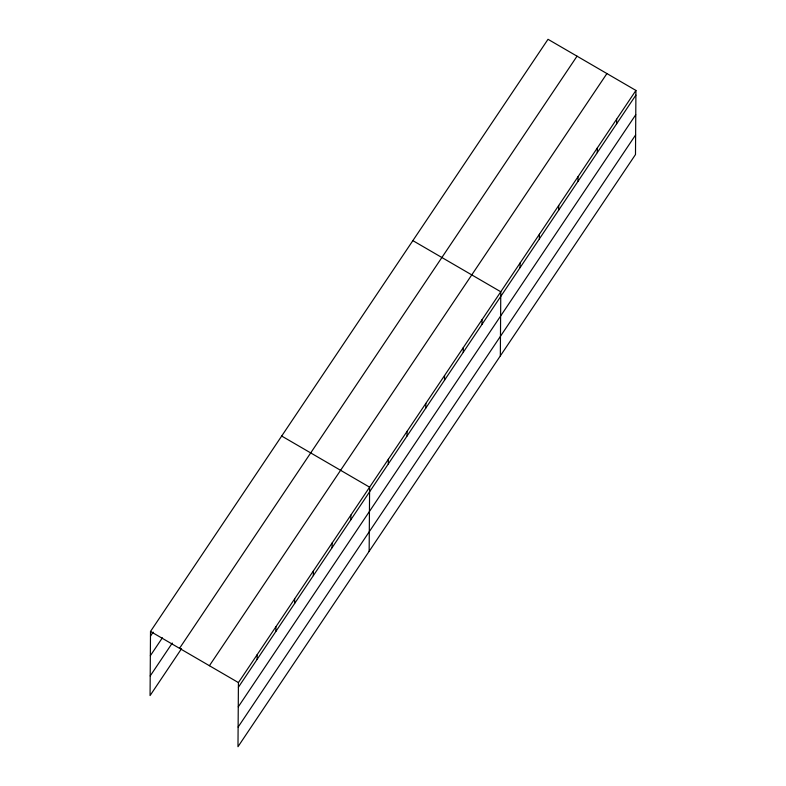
<?xml version="1.0" encoding="UTF-8"?>
<svg xmlns="http://www.w3.org/2000/svg" width="786" height="786" viewBox="0 0 786 786"><rect width="100%" height="100%" fill="white"/><g stroke="black" fill="none" stroke-linecap="round" stroke-linejoin="round"><path stroke-width="1.18" d="M635.933 90.439L238.423 682.592L237.981 746.7L635.491 154.547L635.933 90.439L548.019 39.3L150.509 631.453L150.067 695.561L181.517 648.705M257.13 659.346L257.169 654.679M275.876 631.423L275.906 626.766M294.612 603.51L294.642 598.844M313.349 575.598L313.388 570.931M332.095 547.675L332.124 543.018M350.831 519.762L350.861 515.095M369.155 551.291L369.607 487.182L281.693 436.043M388.313 463.927L388.343 459.27M407.05 436.014L407.079 431.347M425.796 408.101L425.825 403.434M444.532 380.178L444.562 375.521M463.268 352.266L463.308 347.609M482.015 324.353L482.044 319.686M500.338 355.881L500.78 291.773L412.866 240.634M520.057 267.672L520.086 263.015M539.363 238.915L539.402 234.248M558.669 210.147L558.708 205.49M577.985 181.389L578.015 176.722M597.291 152.631L597.321 147.964M616.597 123.864L616.627 119.207M150.48 636.12L153.152 632.131M150.342 655.73L162.388 637.79M150.205 675.94L172.291 643.046M179.522 648.332L577.032 56.179M209.41 665.722L606.92 73.56M238.394 687.259L635.903 95.106M238.256 706.869L635.766 114.717M238.119 727.079L635.628 134.927M150.509 631.453L238.423 682.592"/></g></svg>
